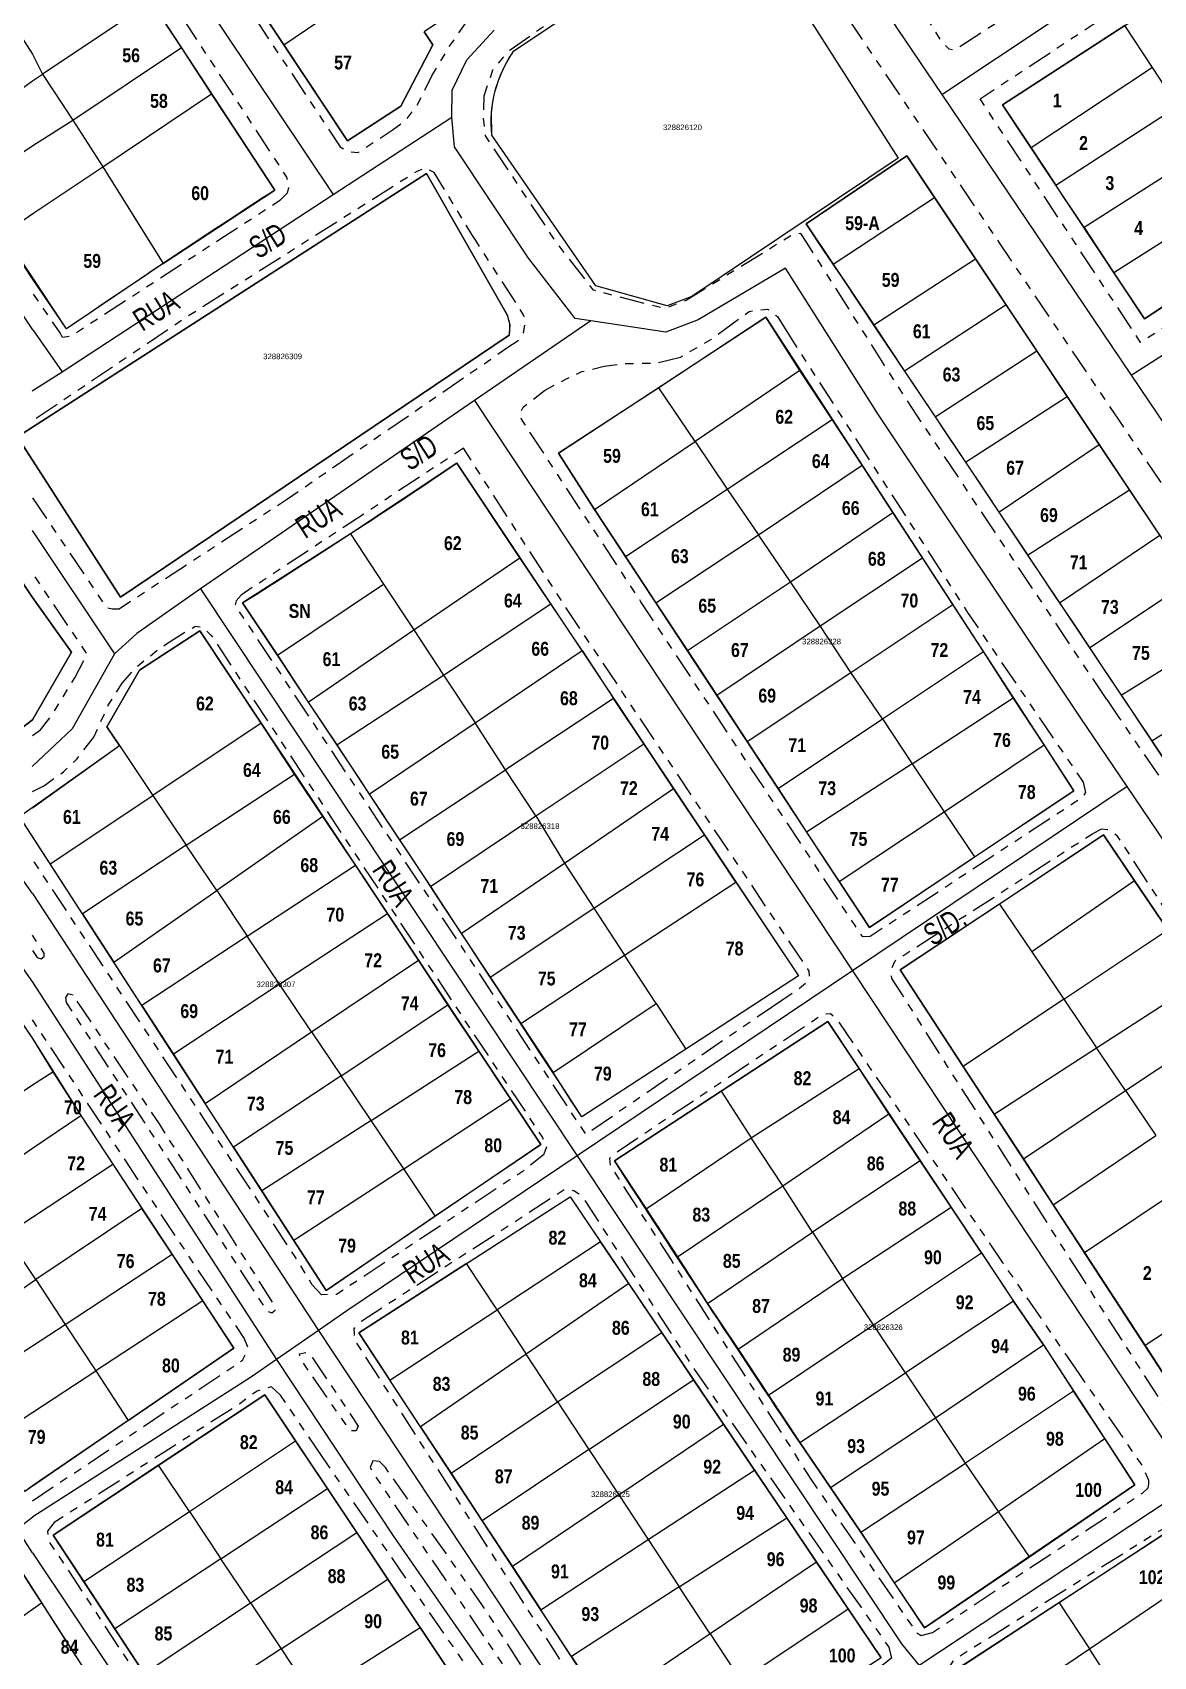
# Model space of a CAD drawing. Extents: x 205316 to 208372, y 4848714 to 4853250.
# Drawn here: x 205796.3 to 205997.7, y 4850588.1 to 4850879.9 of the extents above; entities that cross this region are included whole.
import ezdxf
from ezdxf.enums import TextEntityAlignment as Align

# ---------------------------------------------------------------- set-up
doc = ezdxf.new("R2010")
doc.units = 0
doc.header["$LTSCALE"] = 1.5
doc.header["$MEASUREMENT"] = 0
doc.linetypes.add('TRACO_25', pattern=[8, 3, -1, 1, -1, 1, -1])
for name, color, linetype in [('CD-MALHA-LOTES', 40, 'CONTINUOUS'), ('CD_TXT_QUADRA', 7, 'CONTINUOUS'), ('RU-QUADRAS', 6, 'CONTINUOUS'), ('SV-EIXO-RUA-N-PAV', 6, 'CONTINUOUS'), ('SV-RUA-NAO-PAV-S-GUIA-C-GUIA', 7, 'CONTINUOUS'), ('SV-TXT-RUA-N-PAV-S-GUIA-C-GUIA', 7, 'CONTINUOUS'), ('Th_NmrPort', 7, 'CONTINUOUS')]:
    doc.layers.add(name, color=color, linetype=linetype)
doc.styles.add('ARIAL', font='arial.ttf')
doc.styles.add('ROMANS', font='arial.ttf', dxfattribs={"height": 0.2})
doc.styles.get("Standard").update_dxf_attribs({"font": 'swisscbo.ttf'})

msp = doc.modelspace()

# ---------------------------------------------------------------- linework, layer by layer
at = {"layer": 'CD-MALHA-LOTES', "linetype": 'Continuous'}
for p, q in [((205841.44, 4850877.66), (205859.92, 4850890.18)), ((205835.87, 4850886.01), (205841.44, 4850877.66)), ((205817.57, 4850885.4), (205798.06, 4850872.4)), ((205823.02, 4850877.17), (205817.57, 4850885.4)), ((205793.27, 4850880.62), (205796.3, 4850875.99)), ((205868.19, 4850877.67), (205866.65, 4850879.99)), ((205992.5, 4850881.13), (205970.55, 4850866.89)), ((205997.48, 4850873.56), (205992.5, 4850881.13)), ((205803.54, 4850864.1), (205823.02, 4850877.17)), ((205828.44, 4850868.83), (205823.02, 4850877.17)), ((205841.44, 4850877.66), (205852.87, 4850860.39)), ((205862.44, 4850866.64), (205868.19, 4850877.67)), ((205796.3, 4850875.99), (205798.06, 4850872.4)), ((205780.38, 4850859.77), (205796.3, 4850871.17)), ((205796.3, 4850871.17), (205798.06, 4850872.4)), ((205798.06, 4850872.4), (205803.54, 4850864.1)), ((205997.48, 4850873.56), (205975.69, 4850859.14)), ((206002.05, 4850866.61), (205997.48, 4850873.56)), ((205808.94, 4850855.71), (205828.44, 4850868.83)), ((205830.99, 4850864.93), (205828.44, 4850868.83)), ((205852.87, 4850860.39), (205862.44, 4850866.64)), ((205970.55, 4850866.89), (205975.69, 4850859.14)), ((205980.12, 4850852.45), (206002.05, 4850866.61)), ((205796.35, 4850859.56), (205803.54, 4850864.1)), ((205803.54, 4850864.1), (205808.94, 4850855.71)), ((205839.79, 4850851.56), (205830.99, 4850864.93)), ((205785.36, 4850852.2), (205796.35, 4850859.56)), ((205953.32, 4850857.74), (205935.24, 4850845.5)), ((205958.34, 4850850.2), (205953.32, 4850857.74)), ((205975.69, 4850859.14), (205980.12, 4850852.45)), ((206007.16, 4850858.85), (205985.19, 4850844.82)), ((205796.34, 4850847.36), (205808.94, 4850855.71)), ((205808.94, 4850855.71), (205819.75, 4850838.35)), ((205819.75, 4850838.35), (205839.79, 4850851.56)), ((205985.19, 4850844.82), (205980.12, 4850852.45)), ((206012.51, 4850850.71), (205990.56, 4850836.71)), ((205940.1, 4850838.24), (205958.34, 4850850.2)), ((205965.67, 4850839.2), (205958.34, 4850850.2)), ((205791, 4850843.66), (205796.34, 4850847.36)), ((205935.24, 4850845.5), (205940.1, 4850838.24)), ((205985.19, 4850844.82), (205990.56, 4850836.71)), ((205796.3, 4850835.62), (205791, 4850843.66)), ((205996.06, 4850828.42), (206017.73, 4850842.78)), ((205947.4, 4850827.32), (205965.67, 4850839.2)), ((205971.18, 4850830.93), (205965.67, 4850839.2)), ((205819.75, 4850838.35), (205802.36, 4850826.6)), ((205940.1, 4850838.24), (205947.4, 4850827.32)), ((205990.56, 4850836.71), (205996.06, 4850828.42)), ((205802.36, 4850826.6), (205796.3, 4850835.62)), ((205971.18, 4850830.93), (205952.94, 4850819.03)), ((205976.69, 4850822.66), (205971.18, 4850830.93)), ((205928.01, 4850828.74), (205908.78, 4850816.04)), ((205934.13, 4850819.17), (205928.01, 4850828.74)), ((205947.4, 4850827.32), (205952.94, 4850819.03)), ((205958.44, 4850810.8), (205976.69, 4850822.66)), ((205982.16, 4850814.46), (205976.69, 4850822.66)), ((205934.13, 4850819.17), (205915.33, 4850806.37)), ((205939.94, 4850810.34), (205934.13, 4850819.17)), ((205952.94, 4850819.03), (205958.44, 4850810.8)), ((205908.78, 4850816.04), (205890.77, 4850804.28)), ((205915.33, 4850806.37), (205908.78, 4850816.04)), ((205963.87, 4850802.68), (205982.16, 4850814.46)), ((205987.88, 4850805.87), (205982.16, 4850814.46)), ((205921.06, 4850797.83), (205939.94, 4850810.34)), ((205945.3, 4850802.16), (205939.94, 4850810.34)), ((205958.44, 4850810.8), (205963.87, 4850802.68)), ((205890.77, 4850804.28), (205897.25, 4850794.19)), ((205897.25, 4850794.19), (205915.33, 4850806.37)), ((205915.33, 4850806.37), (205921.06, 4850797.83)), ((205969.87, 4850793.71), (205987.88, 4850805.87)), ((205993.33, 4850797.7), (205987.88, 4850805.87)), ((205872.52, 4850802.5), (205853.38, 4850789.81)), ((205883.83, 4850785.5), (205872.52, 4850802.5)), ((205926.69, 4850789.64), (205945.3, 4850802.16)), ((205950.84, 4850793.61), (205945.3, 4850802.16)), ((205963.87, 4850802.68), (205969.87, 4850793.71)), ((205902.81, 4850785.74), (205921.06, 4850797.83)), ((205921.06, 4850797.83), (205926.69, 4850789.64)), ((205975.04, 4850785.96), (205993.33, 4850797.7)), ((205998.77, 4850789.53), (205993.33, 4850797.7)), ((205897.25, 4850794.19), (205902.81, 4850785.74)), ((205932.44, 4850781.15), (205950.84, 4850793.61)), ((205956.14, 4850785.49), (205950.84, 4850793.61)), ((205969.87, 4850793.71), (205975.04, 4850785.96)), ((205853.38, 4850789.81), (205834.02, 4850777.39)), ((205853.38, 4850789.81), (205859.34, 4850780.78)), ((205908.27, 4850777.41), (205926.69, 4850789.64)), ((205932.44, 4850781.15), (205926.69, 4850789.64)), ((205980.78, 4850777.39), (205998.77, 4850789.53)), ((205864.78, 4850772.55), (205883.83, 4850785.5)), ((205889.4, 4850777.2), (205883.83, 4850785.5)), ((205902.81, 4850785.74), (205908.27, 4850777.41)), ((205937.76, 4850773.26), (205956.14, 4850785.49)), ((205961.61, 4850777.08), (205956.14, 4850785.49)), ((205975.04, 4850785.96), (205980.78, 4850777.39)), ((205840.32, 4850767.98), (205859.34, 4850780.78)), ((205859.34, 4850780.78), (205864.78, 4850772.55)), ((205913.93, 4850768.83), (205932.44, 4850781.15)), ((205937.76, 4850773.26), (205932.44, 4850781.15)), ((205986.15, 4850769.34), (206004.21, 4850781.37)), ((205834.02, 4850777.39), (205840.32, 4850767.98)), ((205870.14, 4850764.42), (205889.4, 4850777.2)), ((205895, 4850768.81), (205889.4, 4850777.2)), ((205908.27, 4850777.41), (205913.93, 4850768.83)), ((205943.3, 4850764.86), (205961.61, 4850777.08)), ((205967.09, 4850768.66), (205961.61, 4850777.08)), ((205980.78, 4850777.39), (205986.15, 4850769.34)), ((205826.35, 4850772.35), (205815.53, 4850765.32)), ((205837.36, 4850755.78), (205826.35, 4850772.35)), ((205845.82, 4850759.58), (205864.78, 4850772.55)), ((205864.78, 4850772.55), (205870.14, 4850764.42)), ((205919.2, 4850760.79), (205937.76, 4850773.26)), ((205943.3, 4850764.86), (205937.76, 4850773.26)), ((205991.84, 4850760.8), (206010.26, 4850772.29)), ((205875.82, 4850755.84), (205895, 4850768.81)), ((205895, 4850768.81), (205900.67, 4850760.21)), ((205913.93, 4850768.83), (205919.2, 4850760.79)), ((205986.15, 4850769.34), (205991.84, 4850760.8)), ((205840.32, 4850767.98), (205845.82, 4850759.58)), ((205948.96, 4850756.54), (205967.09, 4850768.66)), ((205972.46, 4850760.34), (205967.09, 4850768.66)), ((205815.53, 4850765.32), (205809.61, 4850755.14)), ((205850.95, 4850751.89), (205870.14, 4850764.42)), ((205870.14, 4850764.42), (205875.82, 4850755.84)), ((205924.67, 4850752.47), (205943.3, 4850764.86)), ((205948.96, 4850756.54), (205943.3, 4850764.86)), ((205997.33, 4850752.58), (206015.6, 4850764.26)), ((205900.67, 4850760.21), (205881.26, 4850747.42)), ((205906.12, 4850752.06), (205900.67, 4850760.21)), ((205919.2, 4850760.79), (205924.67, 4850752.47)), ((205954.32, 4850748.49), (205972.46, 4850760.34)), ((205978, 4850751.86), (205972.46, 4850760.34)), ((205991.84, 4850760.8), (205997.33, 4850752.58)), ((205845.82, 4850759.58), (205850.95, 4850751.89)), ((205809.61, 4850755.14), (205811.88, 4850751.76)), ((205837.36, 4850755.78), (205817.91, 4850742.77)), ((205843.35, 4850746.64), (205837.36, 4850755.78)), ((205856.77, 4850743.02), (205875.82, 4850755.84)), ((205881.26, 4850747.42), (205875.82, 4850755.84)), ((205930.23, 4850744.04), (205948.96, 4850756.54)), ((205948.96, 4850756.54), (205954.32, 4850748.49)), ((205796.27, 4850740.59), (205811.88, 4850751.76)), ((205811.88, 4850751.76), (205817.91, 4850742.77)), ((205850.95, 4850751.89), (205856.77, 4850743.02)), ((205886.69, 4850739.15), (205906.12, 4850752.06)), ((205911.41, 4850744.07), (205906.12, 4850752.06)), ((205924.67, 4850752.47), (205930.23, 4850744.04)), ((205960.07, 4850739.83), (205978, 4850751.86)), ((205983.36, 4850743.64), (205978, 4850751.86)), ((205997.33, 4850752.58), (206003.27, 4850743.66)), ((205954.32, 4850748.49), (205935.33, 4850736.22)), ((205954.32, 4850748.49), (205960.07, 4850739.83)), ((205823.89, 4850733.87), (205843.35, 4850746.64)), ((205848.46, 4850738.99), (205843.35, 4850746.64)), ((205862.2, 4850734.82), (205881.26, 4850747.42)), ((205886.69, 4850739.15), (205881.26, 4850747.42)), ((205799.43, 4850730.51), (205817.91, 4850742.77)), ((205817.91, 4850742.77), (205823.89, 4850733.87)), ((205856.77, 4850743.02), (205862.2, 4850734.82)), ((205891.82, 4850730.65), (205911.41, 4850744.07)), ((205916.99, 4850735.71), (205911.41, 4850744.07)), ((205930.23, 4850744.04), (205935.33, 4850736.22)), ((205965.48, 4850731.79), (205983.36, 4850743.64)), ((205941.2, 4850727.33), (205960.07, 4850739.83)), ((205960.07, 4850739.83), (205965.48, 4850731.79)), ((205848.46, 4850738.99), (205829.37, 4850725.71)), ((205854.3, 4850730.27), (205848.46, 4850738.99)), ((205867.78, 4850726.45), (205886.69, 4850739.15)), ((205886.69, 4850739.15), (205891.82, 4850730.65)), ((205799.43, 4850730.51), (205796.27, 4850735.41)), ((205823.89, 4850733.87), (205805.25, 4850721.54)), ((205829.37, 4850725.71), (205823.89, 4850733.87)), ((205862.2, 4850734.82), (205867.78, 4850726.45)), ((205897.09, 4850722.53), (205916.99, 4850735.71)), ((205922.6, 4850727.23), (205916.99, 4850735.71)), ((205935.33, 4850736.22), (205941.2, 4850727.33)), ((205988.7, 4850735.7), (205969.98, 4850723.28)), ((205994.27, 4850727.46), (205988.7, 4850735.7)), ((205946.62, 4850719.05), (205965.48, 4850731.79)), ((205805.25, 4850721.54), (205799.43, 4850730.51)), ((205834.87, 4850717.52), (205854.3, 4850730.27)), ((205860.04, 4850721.59), (205854.3, 4850730.27)), ((205873.31, 4850717.98), (205891.82, 4850730.65)), ((205891.82, 4850730.65), (205897.09, 4850722.53)), ((205810.91, 4850712.87), (205829.37, 4850725.71)), ((205829.37, 4850725.71), (205834.87, 4850717.52)), ((205867.78, 4850726.45), (205873.31, 4850717.98)), ((205902.6, 4850714.11), (205922.6, 4850727.23)), ((205922.6, 4850727.23), (205933.89, 4850710.38)), ((205941.2, 4850727.33), (205946.62, 4850719.05)), ((205994.27, 4850727.46), (205975.77, 4850714.72)), ((206000.21, 4850718.68), (205994.27, 4850727.46)), ((205878.5, 4850710.17), (205897.09, 4850722.53)), ((205897.09, 4850722.53), (205902.6, 4850714.11)), ((205969.98, 4850723.28), (205952.16, 4850711.45)), ((205969.98, 4850723.28), (205975.77, 4850714.72)), ((205805.25, 4850721.54), (205810.91, 4850712.87)), ((205840.68, 4850708.87), (205860.04, 4850721.59)), ((205865.6, 4850713.2), (205860.04, 4850721.59)), ((205834.87, 4850717.52), (205815.91, 4850705.05)), ((205840.68, 4850708.87), (205834.87, 4850717.52)), ((205873.31, 4850717.98), (205878.5, 4850710.17)), ((205981.53, 4850706.19), (206000.21, 4850718.68)), ((205884, 4850701.81), (205902.6, 4850714.11)), ((205908.29, 4850705.42), (205902.6, 4850714.11)), ((205975.77, 4850714.72), (205981.53, 4850706.19)), ((205815.91, 4850705.05), (205810.91, 4850712.87)), ((205846.41, 4850700.33), (205865.6, 4850713.2)), ((205870.89, 4850705.19), (205865.6, 4850713.2)), ((205933.89, 4850710.38), (205913.65, 4850697.24)), ((205952.16, 4850711.45), (205963.46, 4850694.11)), ((205840.68, 4850708.87), (205821.58, 4850696.29)), ((205846.41, 4850700.33), (205840.68, 4850708.87)), ((205878.5, 4850710.17), (205884, 4850701.81)), ((205987.43, 4850697.46), (206006.3, 4850709.68)), ((205815.91, 4850705.05), (205821.58, 4850696.29)), ((205851.73, 4850692.41), (205870.89, 4850705.19)), ((205876.44, 4850696.83), (205870.89, 4850705.19)), ((205889.82, 4850693), (205908.29, 4850705.42)), ((205908.29, 4850705.42), (205913.65, 4850697.24)), ((205981.53, 4850706.19), (205963.46, 4850694.11)), ((205981.53, 4850706.19), (205987.43, 4850697.46)), ((205884, 4850701.81), (205889.82, 4850693)), ((205939.14, 4850702.21), (205919.98, 4850689.69)), ((205944.79, 4850693.73), (205939.14, 4850702.21)), ((205992.63, 4850689.76), (206011.32, 4850702.25)), ((205794.64, 4850701.52), (205796.3, 4850699.1)), ((205796.3, 4850699.1), (205799.96, 4850693.11)), ((205827.32, 4850687.43), (205846.41, 4850700.33)), ((205846.41, 4850700.33), (205851.73, 4850692.41)), ((205821.58, 4850696.29), (205827.32, 4850687.43)), ((205857.1, 4850684.42), (205876.44, 4850696.83)), ((205882.17, 4850688.28), (205876.44, 4850696.83)), ((205913.65, 4850697.24), (205894.96, 4850685.05)), ((205969.04, 4850685.56), (205987.43, 4850697.46)), ((205992.63, 4850689.76), (205987.43, 4850697.46)), ((205796.3, 4850690.79), (205799.96, 4850693.11)), ((205799.96, 4850693.11), (205804.96, 4850685.28)), ((205894.96, 4850685.05), (205889.82, 4850693)), ((205925.39, 4850681.26), (205944.79, 4850693.73)), ((205950.14, 4850685.61), (205944.79, 4850693.73)), ((205963.46, 4850694.11), (205969.04, 4850685.56)), ((205780.45, 4850680.22), (205796.3, 4850690.79)), ((205851.73, 4850692.41), (205832.39, 4850679.59)), ((205857.1, 4850684.42), (205851.73, 4850692.41)), ((205832.39, 4850679.59), (205827.32, 4850687.43)), ((205862.96, 4850675.69), (205882.17, 4850688.28)), ((205887.62, 4850680.11), (205882.17, 4850688.28)), ((205919.98, 4850689.69), (205900.82, 4850677.17)), ((205919.98, 4850689.69), (205925.39, 4850681.26)), ((205974.29, 4850677.5), (205992.63, 4850689.76)), ((205992.63, 4850689.76), (205998.09, 4850681.69)), ((205796.3, 4850679.45), (205804.96, 4850685.28)), ((205804.96, 4850685.28), (205810.71, 4850676.53)), ((205857.1, 4850684.42), (205837.46, 4850671.74)), ((205862.96, 4850675.69), (205857.1, 4850684.42)), ((205931.08, 4850672.63), (205950.14, 4850685.61)), ((205955.76, 4850677.15), (205950.14, 4850685.61)), ((205969.04, 4850685.56), (205974.29, 4850677.5)), ((205906.51, 4850668.52), (205925.39, 4850681.26)), ((205931.08, 4850672.63), (205925.39, 4850681.26)), ((205979.66, 4850669.25), (205998.09, 4850681.69)), ((205785.88, 4850672.17), (205796.3, 4850679.45)), ((205832.39, 4850679.59), (205837.46, 4850671.74)), ((205868.61, 4850667.28), (205887.62, 4850680.11)), ((205796.3, 4850667.05), (205810.71, 4850676.53)), ((205810.71, 4850676.53), (205815.92, 4850668.61)), ((205862.96, 4850675.69), (205843.23, 4850662.84)), ((205868.61, 4850667.28), (205862.96, 4850675.69)), ((205900.82, 4850677.17), (205906.51, 4850668.52)), ((205955.76, 4850677.15), (205936.42, 4850664.32)), ((205961.29, 4850668.83), (205955.76, 4850677.15)), ((205974.29, 4850677.5), (205979.66, 4850669.25)), ((205912.16, 4850659.91), (205931.08, 4850672.63)), ((205936.42, 4850664.32), (205931.08, 4850672.63)), ((205985.26, 4850660.67), (206003.87, 4850673.13)), ((205837.46, 4850671.74), (205843.23, 4850662.84)), ((205874.25, 4850658.7), (205892.88, 4850670.67)), ((205892.88, 4850670.67), (205898.33, 4850662.6)), ((205791.5, 4850663.84), (205796.3, 4850667.05)), ((205815.92, 4850668.61), (205796.89, 4850655.83)), ((205821.36, 4850660.35), (205815.92, 4850668.61)), ((205849.04, 4850653.85), (205868.61, 4850667.28)), ((205906.51, 4850668.52), (205912.16, 4850659.91)), ((205941.79, 4850656), (205961.29, 4850668.83)), ((205966.75, 4850660.63), (205961.29, 4850668.83)), ((205979.66, 4850669.25), (205985.26, 4850660.67)), ((205796.3, 4850656.73), (205791.5, 4850663.84)), ((205917.54, 4850651.53), (205936.42, 4850664.32)), ((205936.42, 4850664.32), (205941.79, 4850656)), ((205843.23, 4850662.84), (205849.04, 4850653.85)), ((205898.33, 4850662.6), (205879.73, 4850650.39)), ((205903.39, 4850655.09), (205898.33, 4850662.6)), ((205802.16, 4850647.77), (205821.36, 4850660.35)), ((205826.85, 4850652.02), (205821.36, 4850660.35)), ((205874.25, 4850658.7), (205854.91, 4850646.27)), ((205879.73, 4850650.39), (205874.25, 4850658.7)), ((205912.16, 4850659.91), (205917.54, 4850651.53)), ((205947.34, 4850647.71), (205966.75, 4850660.63)), ((205966.75, 4850660.63), (205972.52, 4850651.94)), ((205985.26, 4850660.67), (205996.15, 4850643.95)), ((205778.23, 4850643.01), (205796.89, 4850655.83)), ((205796.89, 4850655.83), (205796.3, 4850656.73)), ((205796.89, 4850655.83), (205802.16, 4850647.77)), ((205903.39, 4850655.09), (205884.97, 4850642.41)), ((205909.31, 4850646.31), (205903.39, 4850655.09)), ((205923.02, 4850643.32), (205941.79, 4850656)), ((205947.34, 4850647.71), (205941.79, 4850656)), ((206015.12, 4850656.49), (205996.15, 4850643.95)), ((205826.85, 4850652.02), (205807.63, 4850639.43)), ((205832.45, 4850643.51), (205826.85, 4850652.02)), ((205860.49, 4850637.76), (205879.73, 4850650.39)), ((205879.73, 4850650.39), (205884.97, 4850642.41)), ((205917.54, 4850651.53), (205923.02, 4850643.32)), ((205972.52, 4850651.94), (205953.13, 4850639.06)), ((205977.88, 4850644.1), (205972.52, 4850651.94)), ((205796.3, 4850643.93), (205802.16, 4850647.77)), ((205802.16, 4850647.77), (205807.63, 4850639.43)), ((205854.91, 4850646.27), (205860.49, 4850637.76)), ((205890.61, 4850633.83), (205909.31, 4850646.31)), ((205915.04, 4850637.83), (205909.31, 4850646.31)), ((205928.49, 4850635.06), (205947.34, 4850647.71)), ((205953.13, 4850639.06), (205947.34, 4850647.71)), ((205783.19, 4850635.48), (205796.3, 4850643.93)), ((205813.47, 4850630.52), (205832.45, 4850643.51)), ((205923.02, 4850643.32), (205928.49, 4850635.06)), ((205958.5, 4850630.98), (205977.88, 4850644.1)), ((205977.88, 4850644.1), (205983.28, 4850635.76)), ((205996.15, 4850643.95), (206001.68, 4850635.47)), ((205884.97, 4850642.41), (205866.01, 4850629.36)), ((205890.61, 4850633.83), (205884.97, 4850642.41)), ((205796.31, 4850632.01), (205807.63, 4850639.43)), ((205807.63, 4850639.43), (205813.47, 4850630.52)), ((205866.01, 4850629.36), (205860.49, 4850637.76)), ((205896.24, 4850625.28), (205915.04, 4850637.83)), ((205920.41, 4850629.86), (205915.04, 4850637.83)), ((205934.1, 4850626.55), (205953.13, 4850639.06)), ((205953.13, 4850639.06), (205958.5, 4850630.98)), ((205838.03, 4850635.12), (205818.93, 4850622.45)), ((205843.54, 4850626.85), (205838.03, 4850635.12)), ((205928.49, 4850635.06), (205934.1, 4850626.55)), ((205983.28, 4850635.76), (205963.86, 4850622.82)), ((205988.94, 4850627.25), (205983.28, 4850635.76)), ((205788.76, 4850627.03), (205796.31, 4850632.01)), ((205871.46, 4850621.05), (205890.61, 4850633.83)), ((205890.61, 4850633.83), (205896.24, 4850625.28)), ((205813.47, 4850630.52), (205796.47, 4850618.88)), ((205866.01, 4850629.36), (205871.46, 4850621.05)), ((205901.58, 4850617.15), (205920.41, 4850629.86)), ((205926, 4850621.57), (205920.41, 4850629.86)), ((205939.62, 4850618.46), (205958.5, 4850630.98)), ((205963.86, 4850622.82), (205958.5, 4850630.98)), ((205824.46, 4850614.17), (205843.54, 4850626.85)), ((205849.25, 4850618.3), (205843.54, 4850626.85)), ((205934.1, 4850626.55), (205939.62, 4850618.46)), ((205969.83, 4850614.12), (205988.94, 4850627.25)), ((205994.33, 4850618.96), (205988.94, 4850627.25)), ((205896.24, 4850625.28), (205877.08, 4850612.49)), ((205896.24, 4850625.28), (205901.58, 4850617.15)), ((205818.93, 4850622.45), (205800.02, 4850609.9)), ((205824.46, 4850614.17), (205818.93, 4850622.45)), ((205871.46, 4850621.05), (205877.08, 4850612.49)), ((205906.88, 4850609.09), (205926, 4850621.57)), ((205931.77, 4850613.03), (205926, 4850621.57)), ((205945.08, 4850610.45), (205963.86, 4850622.82)), ((205969.83, 4850614.12), (205963.86, 4850622.82)), ((205796.47, 4850618.88), (205794.89, 4850617.74)), ((205830.13, 4850605.67), (205849.25, 4850618.3)), ((205854.53, 4850610.37), (205849.25, 4850618.3)), ((205901.58, 4850617.15), (205882.48, 4850604.27)), ((205901.58, 4850617.15), (205906.88, 4850609.09)), ((205939.62, 4850618.46), (205945.08, 4850610.45)), ((205975.38, 4850606), (205994.33, 4850618.96)), ((205805.5, 4850601.57), (205824.46, 4850614.17)), ((205824.46, 4850614.17), (205830.13, 4850605.67)), ((205951.06, 4850601.32), (205969.83, 4850614.12)), ((205975.38, 4850606), (205969.83, 4850614.12)), ((205877.08, 4850612.49), (205882.48, 4850604.27)), ((205912.47, 4850600.59), (205931.77, 4850613.03)), ((205937.14, 4850605.06), (205931.77, 4850613.03)), ((205800.02, 4850609.9), (205805.5, 4850601.57)), ((205835.44, 4850597.71), (205854.53, 4850610.37)), ((205860.11, 4850602), (205854.53, 4850610.37)), ((205887.58, 4850596.5), (205906.88, 4850609.09)), ((205906.88, 4850609.09), (205912.47, 4850600.59)), ((205945.08, 4850610.45), (205951.06, 4850601.32)), ((205999.34, 4850609.97), (205980.69, 4850597.76)), ((205792.5, 4850606.17), (205796.3, 4850600.19)), ((205830.13, 4850605.67), (205811.08, 4850593.08)), ((205835.44, 4850597.71), (205830.13, 4850605.67)), ((205956.52, 4850593.26), (205975.38, 4850606)), ((205882.48, 4850604.27), (205887.58, 4850596.5)), ((205937.14, 4850605.06), (205918.02, 4850592.16)), ((205942.82, 4850596.64), (205937.14, 4850605.06)), ((205796.3, 4850600.19), (205797.88, 4850597.72)), ((205805.5, 4850601.57), (205811.08, 4850593.08)), ((205840.94, 4850589.47), (205860.11, 4850602)), ((205865.93, 4850593.28), (205860.11, 4850602)), ((205912.47, 4850600.59), (205893.09, 4850588.1)), ((205918.02, 4850592.16), (205912.47, 4850600.59)), ((205951.06, 4850601.32), (205956.52, 4850593.26)), ((205986.13, 4850589.5), (206004.47, 4850601.89)), ((205776.36, 4850582.48), (205796.3, 4850596.59)), ((205796.3, 4850596.59), (205797.88, 4850597.72)), ((205797.88, 4850597.72), (205804.05, 4850588.08)), ((205816.36, 4850585.05), (205835.44, 4850597.71)), ((205835.44, 4850597.71), (205840.94, 4850589.47)), ((205923.51, 4850583.8), (205942.82, 4850596.64)), ((205948.76, 4850587.84), (205942.82, 4850596.64)), ((205980.69, 4850597.76), (205961.48, 4850585.18)), ((205980.69, 4850597.76), (205986.13, 4850589.5)), ((205893.09, 4850588.1), (205887.58, 4850596.5)), ((205811.08, 4850593.08), (205816.36, 4850585.05)), ((205846.53, 4850581.08), (205865.93, 4850593.28)), ((205871.43, 4850585.02), (205865.93, 4850593.28)), ((205918.02, 4850592.16), (205898.9, 4850579.25)), ((205918.02, 4850592.16), (205923.51, 4850583.8)), ((205840.94, 4850589.47), (205821.71, 4850576.9)), ((205840.94, 4850589.47), (205846.53, 4850581.08)), ((205893.09, 4850588.1), (205898.9, 4850579.25)), ((205967.22, 4850576.68), (205986.13, 4850589.5)), ((205991.73, 4850580.88), (205986.13, 4850589.5))]:
    msp.add_line(p, q, dxfattribs=at)
at = {"layer": 'CD-MALHA-LOTES'}
for points in [[(205917.17, 4850911.6), (205951.8, 4850857.3), (205914.75, 4850832.43), (205910.3, 4850830.74), (205897.5, 4850834.35), (205878.8, 4850861.44, -0.181744), (205882.76, 4850876.56), (205901.47, 4850889.12, 0.314554), (205900.55, 4850894.66), (205897.74, 4850898.87)], [(205867.03, 4850854.53), (205793.58, 4850807.22), (205812.08, 4850778.43), (205881.88, 4850825.5, 0.169168), (205881.56, 4850829.16)], [(205781.46, 4850800.58), (205796.29, 4850778.35), (205803.27, 4850768.54), (205796.28, 4850756.4), (205788.19, 4850750.2, -0.250901), (205784.35, 4850752.36), (205759.13, 4850790.51, -0.201803), (205759.3, 4850793.94), (205769.82, 4850800.02), (205774.81, 4850800.58)]]:
    msp.add_lwpolyline(points, format="xyb", close=True, dxfattribs=at)
at = {"layer": 'RU-QUADRAS', "linetype": 'Continuous'}
for points in [[(205791.65, 4850952.69), (205796.27, 4850955.86), (205829.08, 4850977.38), (205884.1, 4850891.82), (205866.65, 4850879.99), (205868.19, 4850877.67), (205862.44, 4850866.64), (205852.87, 4850860.39)], [(205970.55, 4850866.89), (206076.7, 4850935.75), (206101.75, 4850898.45), (205996.06, 4850828.42)], [(205867.03, 4850854.53), (205881.56, 4850829.16), (205882.03, 4850827.36), (205881.88, 4850825.5), (205812.08, 4850778.43), (205793.58, 4850807.22)], [(205890.77, 4850804.28), (205928.01, 4850828.74), (205983.36, 4850743.64), (205946.62, 4850719.05), (205897.25, 4850794.19)], [(205793.96, 4850739.02), (205811.88, 4850751.76), (205809.61, 4850755.14), (205815.53, 4850765.32), (205826.35, 4850772.35), (205887.62, 4850680.11), (205849.04, 4850653.85)], [(205952.16, 4850711.45), (205988.7, 4850735.7), (206044.83, 4850652.69), (206007.13, 4850627.11)], [(205733.86, 4850710.3), (205752.8, 4850721.22), (205757.45, 4850714.32), (205777, 4850727.2), (205796.3, 4850699.1), (205805.19, 4850684.93), (205832.45, 4850643.51), (205794.89, 4850617.74)], [(205854.91, 4850646.27), (205892.88, 4850670.67), (205948.76, 4850587.84), (205909.77, 4850562.69)], [(205800.02, 4850609.9), (205838.03, 4850635.12), (205893.74, 4850551.57), (205854.97, 4850526.28)]]:
    msp.add_lwpolyline(points, close=True, dxfattribs=at)
for points in [[(205741.52, 4850918.69), (205779.69, 4850943.74), (205796.3, 4850918.41), (205801.14, 4850910.57), (205839.79, 4850851.56, 0.005706), (205802.36, 4850826.6)], [(205910.3, 4850830.74), (205897.5, 4850834.35), (205878.8, 4850861.44), (205878.75, 4850865.42, -0.13566), (205882.76, 4850876.56), (205901.47, 4850889.12, 0.232631), (205901.42, 4850893.45), (205897.74, 4850898.87), (205917.17, 4850911.6), (205951.8, 4850857.3), (205914.75, 4850832.43)], [(205935.24, 4850845.5), (205953.32, 4850857.74), (206157.55, 4850551.22), (206180.67, 4850515.92), (206204.5, 4850480.71), (206185.01, 4850468.49), (206182.89, 4850471.28, -0.008909), (206162.32, 4850503.5), (206139.14, 4850539.24, 0.001668)], [(205834.02, 4850777.39, 0.007535), (205872.52, 4850802.5), (205933.89, 4850710.38), (205894.96, 4850685.05, 0.002167)], [(205759.13, 4850790.51), (205784.35, 4850752.36), (205785.36, 4850751.23), (205786.69, 4850750.48), (205788.19, 4850750.2), (205796.28, 4850756.4), (205803.27, 4850768.54), (205796.29, 4850778.35), (205781.46, 4850800.58), (205774.81, 4850800.58), (205769.82, 4850800.02), (205759.3, 4850793.94, 0.202387)], [(205900.82, 4850677.17), (205939.14, 4850702.21), (205972.52, 4850651.94), (205977.88, 4850644.1), (205994.33, 4850618.96), (205956.52, 4850593.26), (205945.08, 4850610.45), (205934.1, 4850626.55, -0.003779)], [(205961.41, 4850585.28), (205999.34, 4850609.97), (206004.47, 4850601.89), (206032.69, 4850560.47), (206038.16, 4850551.84), (206054.95, 4850527.47), (206017.48, 4850502.03, -0.012698), (206001.05, 4850526.61)], [(205770.81, 4850590.99), (205792.5, 4850606.17), (205825.1, 4850555.36), (205847.07, 4850520.54), (205825.38, 4850506.08, 0.005077)]]:
    msp.add_lwpolyline(points, format="xyb", close=True, dxfattribs=at)
at = {"layer": 'SV-EIXO-RUA-N-PAV', "flags": 128}
for points in [[(205796.33, 4850826.44), (205734.45, 4850919.73), (205673.47, 4851011.67), (205615.36, 4851099.27), (205613.16, 4851103.67), (205610.47, 4851109.06), (205592.16, 4851141.69)], [(205959.65, 4850868.72), (206060.37, 4850935.77)], [(205796.47, 4850931.25), (205850.28, 4850850.74)], [(205941.09, 4850896.24), (205959.65, 4850868.72), (205993.65, 4850818.3), (206010.69, 4850793.04)], [(205993.65, 4850818.3), (206095.84, 4850883.65)], [(206014.73, 4850712.19), (205992.92, 4850744.41), (205984.49, 4850756.86), (205948.24, 4850811.17), (205931.52, 4850837.51), (205915.85, 4850828.24), (205910.05, 4850826.01), (205896.59, 4850828.06), (205893.74, 4850828.49), (205885.61, 4850839), (205885.5, 4850839.16), (205872.11, 4850859.32), (205871.59, 4850864.68), (205871.68, 4850869.48), (205874.31, 4850874.93), (205879.22, 4850880.29)], [(205796.2, 4850815.5), (205801.62, 4850818.9), (205850.28, 4850850.74), (205871.59, 4850864.68)], [(205896.59, 4850828.06), (205875.7, 4850813.73), (205826.43, 4850779.93), (205815.02, 4850771.91), (205811.04, 4850768.21), (205803.38, 4850754.75), (205796.2, 4850747.98)], [(205796.33, 4850826.44), (205801.62, 4850818.9)], [(205875.7, 4850813.73), (205943.59, 4850711.26), (206004.73, 4850618.97), (206064.84, 4850528.23), (206085.51, 4850497.04), (206117.47, 4850448.8), (206118.44, 4850445.16), (206119.05, 4850442.88), (206131.84, 4850421.06), (206135.85, 4850416.11), (206138.24, 4850413.15), (206146.14, 4850401.87), (206150.65, 4850393.21), (206155.54, 4850379.67), (206159.31, 4850368.76), (206163.45, 4850360.48), (206166.22, 4850352.92), (206167.58, 4850349.19), (206169.84, 4850340.91), (206179.75, 4850326.42)], [(205796.2, 4850790.41), (205811.04, 4850768.21)], [(205826.43, 4850779.93), (205894.14, 4850678.02), (205952.39, 4850590.34), (205955.54, 4850586.49), (205958.77, 4850582.55), (206014.83, 4850495.79)], [(205992.92, 4850744.41), (205943.59, 4850711.26), (205894.14, 4850678.02), (205852.94, 4850650.34), (205847.67, 4850646.69), (205840.12, 4850641.48), (205835.61, 4850638.36), (205796.35, 4850613.21)], [(205796.3, 4850725.15), (205790.35, 4850733.5), (205784.15, 4850734.4), (205783.04, 4850728.07), (205796.29, 4850709.23)], [(205796.3, 4850725.15), (205847.67, 4850646.69), (205908.21, 4850555.24), (205968.49, 4850464.18)], [(205796.29, 4850606.72), (205793.51, 4850611.06), (205727.91, 4850712.99)], [(205796.29, 4850709.23), (205840.12, 4850641.48), (205861.05, 4850609.79), (205897.72, 4850556.95), (205901.28, 4850550.66), (205906.55, 4850541.33), (205960.76, 4850458.91)], [(206054.97, 4850652.15), (206004.73, 4850618.97), (205955.54, 4850586.49), (205908.21, 4850555.24), (205901.28, 4850550.66), (205896.28, 4850547.35), (205854.36, 4850519.8), (205828.08, 4850502.53)], [(205763.31, 4850590.25), (205793.51, 4850611.06), (205796.35, 4850613.21)], [(205796.29, 4850606.72), (205854.36, 4850519.8), (205857.49, 4850515.1), (205911.82, 4850432.46), (205915.35, 4850427.94), (205917.94, 4850424.62), (205964.57, 4850352.39), (205971.5, 4850340.89), (205976.91, 4850330.74), (205977.2, 4850328.92), (205978.1, 4850323.13), (205978.27, 4850315.01), (205974.95, 4850301.32)]]:
    msp.add_lwpolyline(points, dxfattribs=at)
at = {"layer": 'SV-RUA-NAO-PAV-S-GUIA-C-GUIA', "linetype": 'TRACO_25', "flags": 128}
for points in [[(205804.13, 4851092.74), (205824.28, 4851061.05), (205884.36, 4850971.75), (205935.78, 4850892.72), (205969.94, 4850842.06), (205991.31, 4850810.38), (206001.51, 4850795.25), (206009.3, 4850784.46), (206013.69, 4850778.04), (206019.59, 4850769.48), (206025.65, 4850760.82), (206032.67, 4850751.16), (206038.15, 4850742.11), (206044.11, 4850733.29), (206050.55, 4850724.24), (206056.13, 4850716.61), (206062.99, 4850707.46), (206066.42, 4850702.93), (206068.94, 4850698.5), (206071.72, 4850693.96), (206074.65, 4850689.48), (206077.68, 4850685.15), (206080.61, 4850680.17), (206083.67, 4850675.79), (206086.94, 4850670.89), (206089.66, 4850667.08), (206092.82, 4850662.4), (206095.95, 4850658.32), (206098.68, 4850653.39), (206101.01, 4850648.55), (206103.94, 4850644.07), (206106.77, 4850639.39), (206109.26, 4850634.01), (206111.89, 4850629.02), (206114.92, 4850623.94), (206117.65, 4850619.56), (206120.38, 4850614.53), (206123.21, 4850610.39), (206126.39, 4850605.42), (206129.62, 4850600.69), (206132.5, 4850596.05), (206135.57, 4850591.97), (206138.85, 4850587.45), (206141.98, 4850582.72), (206145.61, 4850578.29), (206148.94, 4850573.86), (206151.97, 4850569.13), (206155.05, 4850564.7), (206157.97, 4850560.42), (206160.8, 4850556.14), (206164.38, 4850551.71), (206167.51, 4850547.03), (206170.84, 4850542.1), (206174.26, 4850538.07), (206177.69, 4850533.7), (206180.72, 4850529.31), (206183.7, 4850525.08), (206186.52, 4850520.95), (206189.2, 4850516.62), (206192.38, 4850512.19), (206195.41, 4850507.81), (206198.63, 4850503.68), (206202.21, 4850499.7), (206206.48, 4850496.38), (206211, 4850493.71), (206216.31, 4850491.69), (206221.36, 4850490.93), (206226.96, 4850490.81), (206232.61, 4850490.95), (206237.75, 4850491.93), (206243.19, 4850493.47), (206248.53, 4850495.3), (206253.17, 4850497.53), (206257.09, 4850500.95), (206260.97, 4850504.83), (206265.34, 4850508.36), (206269.77, 4850511.84), (206278.88, 4850518.59), (206288.09, 4850524.15), (206297.91, 4850528.47), (206312.95, 4850538.29), (206323.64, 4850545.13), (206325.63, 4850548.41), (206325.77, 4850552.11), (206324.67, 4850556.04), (206299.62, 4850612.08), (206187.27, 4850537.71), (206154.27, 4850584.24), (206194.65, 4850610.45), (206280.85, 4850661.86), (206278.75, 4850670.24), (206243.78, 4850651.22), (206149.78, 4850591.32), (206122.15, 4850634.49), (206181.84, 4850674.32), (206234.97, 4850707.01), (206230.7, 4850717.48), (206205.9, 4850703.22), (206115.59, 4850643.95), (206088.12, 4850686.57), (206203.66, 4850762.96), (206195.25, 4850772.96), (206190.61, 4850771.83), (206184.52, 4850778.49), (206165.85, 4850804.62), (206139.93, 4850839.4), (206132.92, 4850848.3), (206117.5, 4850867.91), (206102.75, 4850881.18), (206095.31, 4850890.71), (206092.41, 4850888.81), (206054.88, 4850862.36), (206025.65, 4850843.45), (205995.35, 4850824.19), (205992.08, 4850829.16), (205983.61, 4850842), (205966.49, 4850867.95), (205994.1, 4850886.14), (206057.63, 4850928.53), (206063.91, 4850933.15), (206065.42, 4850936.7), (206065.66, 4850942.17), (206064.62, 4850946.93), (206061.73, 4850952.96), (206035.67, 4850996.01), (206032.37, 4850996.18), (206029.19, 4850994.04), (205997.08, 4850973.45), (205960.02, 4850949.18), (205928.31, 4850927.84), (205913.62, 4850950.48), (205898.88, 4850972.77), (205993.76, 4851036.42), (205997.8, 4851040.5), (205999.18, 4851044.09), (205999.25, 4851050.36), (205998.19, 4851053.6), (205968.15, 4851095.65), (205965.5, 4851096.18), (205961.93, 4851094.56), (205861.95, 4851033.13), (205860.09, 4851033.01), (205858.98, 4851033.38), (205857.87, 4851034.25), (205796.29, 4851130.61)], [(205989.25, 4850760.04), (205953.04, 4850814.29), (205935.72, 4850841.57), (205935.3, 4850842.21), (205934.33, 4850843.73), (205932.75, 4850843.49), (205930.71, 4850842.23), (205913.7, 4850831.74), (205909.87, 4850830.25), (205897.07, 4850833.55), (205890.26, 4850842.34), (205890.22, 4850842.41), (205877.66, 4850861.32), (205877.32, 4850864.48), (205877.39, 4850868.48), (205879, 4850873.18), (205882.07, 4850876.77), (205900.05, 4850889.24), (205901.26, 4850890.46), (205901.46, 4850892.44), (205892.18, 4850906.2), (205848.11, 4850972.7), (205814.33, 4851023.73), (205796.29, 4851050.99)], [(205796.29, 4850942.41), (205810.61, 4850921.09), (205848.26, 4850864.31), (205851.56, 4850859.35), (205852.92, 4850858.48), (205854.72, 4850858.29), (205860.91, 4850862.3), (205863.42, 4850864.23), (205865.3, 4850866.62), (205868.04, 4850872.11), (205871.34, 4850877.65), (205874.68, 4850882.33), (205882.54, 4850888.18), (205884.7, 4850889.56), (205886.02, 4850890.91), (205886.63, 4850892.41), (205886.39, 4850894.46), (205859.72, 4850933.65), (205830.63, 4850977.67), (205828.84, 4850978.79), (205826.73, 4850978.4), (205822.42, 4850975.58), (205796.29, 4850959.5)], [(205796.29, 4850922.1), (205822.06, 4850884.26), (205841.91, 4850853.89), (205842.3, 4850852.13), (205842.05, 4850850.98), (205840.74, 4850849.69), (205829.95, 4850842.68), (205803.18, 4850825.29), (205801.68, 4850825.1), (205801.24, 4850825.9), (205796.29, 4850833.12)], [(205796.29, 4850796.27), (205808.88, 4850777.57), (205809.67, 4850776.56), (205810.57, 4850776.31), (205811.87, 4850776.35), (205842.07, 4850796.08), (205881.69, 4850823.31), (205883.55, 4850824.55), (205884.5, 4850825.9), (205884.71, 4850827.35), (205884.57, 4850829.02), (205875.93, 4850842.47), (205875.23, 4850843.56), (205868.44, 4850854.71), (205866.88, 4850855.49), (205865.34, 4850854.92), (205845.89, 4850842.61), (205823.22, 4850828.25), (205796.29, 4850810.06)], [(205796.28, 4850753.56), (205797.74, 4850754.6), (205799.8, 4850757.24), (205803.88, 4850763.93), (205806.09, 4850768.22), (205796.29, 4850782.73)], [(205796.28, 4850743.53), (205798.45, 4850744.58), (205801.84, 4850747.06), (205804.19, 4850749.28), (205807.28, 4850753.24), (205809.88, 4850758.99), (205812.41, 4850762.98), (205814.82, 4850765.8), (205818.63, 4850768.81), (205820.38, 4850770.05), (205824.09, 4850772.39), (205825.59, 4850773.18), (205826.89, 4850773.02), (205828.33, 4850771.62), (205875.14, 4850700.52), (205887.9, 4850681.34), (205888.59, 4850679.63), (205888.09, 4850678.23), (205884.68, 4850675.5), (205850.92, 4850653.14), (205848.17, 4850653.1), (205846.53, 4850654.86), (205844.4, 4850658.47), (205796.28, 4850731.33)], [(205989.25, 4850760.04), (205991.41, 4850756.81), (206015.19, 4850722.21)], [(205796.28, 4850714.92), (205797.12, 4850713.66), (205797.81, 4850713.47), (205798.37, 4850713.84), (205798.37, 4850714.46), (205796.28, 4850717.67)], [(205796.28, 4850616.05), (205833.99, 4850641.31), (205835.05, 4850643.5), (205834.3, 4850645.31), (205825.07, 4850658.97), (205796.28, 4850702.47)]]:
    msp.add_lwpolyline(points, dxfattribs=at)
for points in [[(205996.72, 4850963), (205932.17, 4850921.64), (205959.46, 4850878.39), (205960.9, 4850876.92), (205961.9, 4850876.77), (205994.5, 4850897.85), (206053.39, 4850935.94), (206057.18, 4850940.27), (206057.35, 4850943.27), (206057.02, 4850945.53), (206056.24, 4850947.6), (206034.8, 4850984.68), (206033.31, 4850985.5), (206031.45, 4850985.11), (206029.24, 4850983.83)], [(205931.16, 4850827.08), (205964.26, 4850775.66), (205985.02, 4850745.18), (205985.46, 4850743.33), (205984.71, 4850742.28), (205983.3, 4850741.39), (205946.74, 4850717.44), (205945.44, 4850717.4), (205944.05, 4850719.4), (205905.58, 4850777.6), (205884.1, 4850810.42), (205883.81, 4850811.51), (205884.44, 4850812.55), (205888.26, 4850815.57), (205892.11, 4850817.61), (205894.96, 4850818.94), (205898.96, 4850819.93), (205902.86, 4850820.41), (205908.36, 4850820.48), (205912.71, 4850821.56), (205918.26, 4850824.79), (205925.03, 4850829.76), (205928.33, 4850830.19), (205930.12, 4850828.83)], [(205929.02, 4850704.75), (205934.42, 4850708.44), (205935.45, 4850709.3), (205935.86, 4850710.13), (205935.83, 4850711.23), (205933.89, 4850714.1), (205931.4, 4850717.82), (205891.99, 4850776.71), (205873.68, 4850805.18), (205833.76, 4850778.8), (205832.85, 4850777.75), (205832.65, 4850776.85), (205834.19, 4850774.64), (205888.79, 4850692.29), (205895.64, 4850681.9)], [(205985, 4850655.92), (205960.68, 4850694.1), (205952.55, 4850706.97), (205950.63, 4850709.88), (205950.51, 4850711.49), (205951.25, 4850713.1), (205986.69, 4850735.92), (205988.3, 4850736.79), (205988.3, 4850736.79), (205989.66, 4850736.66), (205991.02, 4850735.68), (206002.04, 4850718.77), (206039.72, 4850662.48), (206045.08, 4850655.05), (206045.83, 4850653.34), (206045.92, 4850651.49), (206044.51, 4850649.7), (206008.75, 4850626.15), (206007.55, 4850625.3), (206005.75, 4850624.91), (206004.2, 4850625.97), (206002.62, 4850628.28)], [(205803.57, 4850706.94), (205802.64, 4850707.13), (205802.19, 4850706.48), (205802.33, 4850705.58), (205838.42, 4850650.13), (205839.27, 4850649.84), (205839.87, 4850650.34), (205839.66, 4850651.37), (205819.08, 4850683.77)], [(205984.31, 4850638.91), (205970.67, 4850658.76), (205941.08, 4850702.2), (205939.62, 4850703.57), (205938.26, 4850703.45), (205901.28, 4850678.72), (205899.92, 4850677.57), (205900.07, 4850676.27), (205910.94, 4850659.4), (205936.1, 4850619.94), (205955.06, 4850592.42), (205955.91, 4850591.87), (205957.96, 4850592.41), (205983.09, 4850609.09), (205995.68, 4850617.45), (205996.68, 4850618.4), (205996.79, 4850619.08), (205996.79, 4850619.7), (205995.75, 4850622.25)], [(205950.11, 4850589.79), (205950.6, 4850587.79), (205948.34, 4850586.05), (205911.23, 4850561.06), (205909.25, 4850561.06), (205908.11, 4850561.73), (205907.04, 4850562.82), (205883.02, 4850600.03), (205854.13, 4850645.06), (205854.14, 4850646.06), (205854.09, 4850647.11), (205855.45, 4850648.41), (205891.96, 4850672.11), (205892.51, 4850672.09), (205893.5, 4850671.8), (205894.36, 4850671.3), (205895.2, 4850670.49), (205915.25, 4850639.56)], [(205846.58, 4850641.74), (205854.78, 4850629.5), (205854.41, 4850628.63), (205853.42, 4850628.63), (205851.88, 4850630.74), (205844.33, 4850641.69), (205844.27, 4850642.49), (205845.38, 4850642.74)], [(205848.45, 4850623.82), (205840.81, 4850635.07), (205839.21, 4850636.57), (205836.61, 4850635.79), (205833.51, 4850633.5), (205800.2, 4850612.19), (205799, 4850610.64), (205799.14, 4850608.89), (205800.88, 4850606.33), (205853.29, 4850526.64), (205854.94, 4850525.33), (205856.13, 4850525.18), (205858.79, 4850526.17), (205894.2, 4850549.02), (205895.91, 4850551.91), (205895.91, 4850553.97), (205894.88, 4850556.42)], [(205859.68, 4850622.06), (205858.64, 4850623.12), (205857.44, 4850623.27), (205856.95, 4850622.05), (205857.63, 4850620.81), (205897.77, 4850561.55), (205898.52, 4850561.37), (205899.38, 4850561.98), (205899.38, 4850562.91), (205877.01, 4850597.45)], [(206042, 4850549.81), (206003.79, 4850607.45), (206002.78, 4850609.07), (206002.19, 4850610.06), (206001.77, 4850610.7), (206000.82, 4850611.09), (206000.1, 4850611.19), (205999.34, 4850610.96), (205998.55, 4850610.53), (205982.74, 4850600.61), (205961.74, 4850587.43), (205960.73, 4850585.89), (205960.72, 4850584.28), (205961.82, 4850582.33), (205980.82, 4850553.38), (206001.62, 4850521.67), (206014.04, 4850503.44), (206016.17, 4850500.78), (206017.82, 4850500.42), (206020.22, 4850501.81), (206055.44, 4850526.02), (206056.79, 4850527.66), (206056.31, 4850528.84), (206055.41, 4850530.27)]]:
    msp.add_lwpolyline(points, close=True, dxfattribs=at)

# ---------------------------------------------------------------- texts
at = {"layer": 'CD_TXT_QUADRA', "color": 7, "linetype": 'Continuous', "style": 'ROMANS'}
for s, p in [('328826120', (205913.04, 4850862.83)), ('328826309', (205841.21, 4850821.68)), ('328826328', (205938.03, 4850770.46)), ('328826318', (205887.45, 4850737.29)), ('328826307', (205840.02, 4850708.86)), ('328826326', (205949.1, 4850647.26)), ('328826325', (205900.09, 4850617.25))]:
    msp.add_text(s, height=1, dxfattribs=at).set_placement(p, align=Align.MIDDLE)
at = {"layer": 'SV-TXT-RUA-N-PAV-S-GUIA-C-GUIA', "style": 'ARIAL', "width": 0.7}
for s, rotation, p in [('RUA               S/D', 32, (205816.01, 4850826.07)), ('RUA             S/D', 33, (205845.26, 4850788.81)), ('RUA', 303, (205857.18, 4850729.43)), ('RUA                                                                                               S/D.', 33, (205864.55, 4850654.91)), ('RUA', 305, (205807.06, 4850689.02)), ('RUA', 304, (205957.73, 4850684.06))]:
    msp.add_text(s, height=4, rotation=rotation, dxfattribs=at).set_placement(p)
at = {"layer": 'Th_NmrPort', "color": 1}
for s, p in [('56', (205812.41, 4850875.77)), ('57', (205850.47, 4850874.48)), ('58', (205817.4, 4850867.58)), ('1', (205979.56, 4850867.66)), ('2', (205984.29, 4850860.02)), ('3', (205989.02, 4850852.82)), ('60', (205824.8, 4850851.01)), ('59-A', (205942.28, 4850845.62)), ('4', (205994.19, 4850844.73)), ('59', (205805.41, 4850838.83)), ('59', (205948.84, 4850835.42)), ('61', (205954.43, 4850826.19)), ('63', (205959.78, 4850818.42)), ('62', (205929.72, 4850810.83)), ('65', (205965.86, 4850809.69)), ('59', (205898.78, 4850803.81)), ('64', (205936.28, 4850802.87)), ('67', (205971.2, 4850801.67)), ('61', (205905.58, 4850794.21)), ('66', (205941.67, 4850794.44)), ('69', (205977.28, 4850793.17)), ('62', (205870.19, 4850788.12)), ('63', (205910.97, 4850785.78)), ('68', (205946.35, 4850785.31)), ('71', (205982.63, 4850784.67)), ('64', (205880.97, 4850777.82)), ('65', (205915.89, 4850776.88)), ('70', (205952.21, 4850777.82)), ('73', (205988.22, 4850776.66)), ('SN', (205842.3, 4850775.94)), ('66', (205885.89, 4850769.15)), ('67', (205921.75, 4850768.92)), ('72', (205957.6, 4850768.92)), ('75', (205993.81, 4850768.4)), ('61', (205848.39, 4850767.28)), ('62', (205825.66, 4850759.31)), ('63', (205853.08, 4850759.32)), ('68', (205891.04, 4850760.26)), ('69', (205926.67, 4850760.73)), ('74', (205963.46, 4850760.49)), ('65', (205858.94, 4850750.65)), ('70', (205896.67, 4850752.29)), ('71', (205932.06, 4850751.83)), ('76', (205968.85, 4850752.76)), ('64', (205834.09, 4850747.37)), ('72', (205901.82, 4850744.1)), ('73', (205937.45, 4850744.1)), ('67', (205864.09, 4850742.23)), ('78', (205973.3, 4850743.4)), ('61', (205801.75, 4850738.94)), ('66', (205839.48, 4850738.94)), ('74', (205907.45, 4850735.9)), ('69', (205870.66, 4850734.97)), ('75', (205943.07, 4850734.97)), ('63', (205808.31, 4850729.81)), ('68', (205844.4, 4850730.28)), ('76', (205913.78, 4850727.71)), ('77', (205948.7, 4850726.77)), ('71', (205876.75, 4850726.54)), ('70', (205849.09, 4850721.38)), ('65', (205813, 4850720.68)), ('73', (205881.67, 4850718.11)), ('78', (205920.81, 4850715.3)), ('67', (205817.92, 4850712.25)), ('72', (205855.89, 4850713.18)), ('75', (205887.06, 4850709.91)), ('69', (205822.84, 4850704.05)), ('74', (205862.45, 4850705.46)), ('77', (205892.68, 4850700.78)), ('71', (205829.17, 4850695.86)), ('76', (205867.37, 4850697.03)), ('79', (205897.14, 4850692.82)), ('82', (205933.01, 4850691.99)), ('70', (205801.95, 4850686.76)), ('73', (205834.8, 4850687.43)), ('78', (205872.06, 4850688.6)), ('84', (205940.02, 4850684.99)), ('80', (205877.45, 4850679.93)), ('75', (205839.95, 4850679.47)), ('72', (205802.53, 4850676.71)), ('81', (205908.91, 4850676.46)), ('86', (205946.15, 4850676.68)), ('77', (205845.58, 4850670.57)), ('88', (205951.84, 4850668.58)), ('74', (205806.39, 4850667.63)), ('83', (205914.83, 4850667.48)), ('82', (205888.98, 4850663.34)), ('79', (205851.2, 4850661.91)), ('90', (205956.44, 4850659.82)), ('76', (205811.42, 4850659.13)), ('85', (205920.3, 4850659.17)), ('2', (205995.75, 4850656.98)), ('84', (205894.45, 4850655.68)), ('78', (205817.03, 4850652.36)), ('87', (205925.56, 4850651.07)), ('92', (205962.14, 4850651.73)), ('81', (205862.48, 4850645.4)), ('86', (205900.37, 4850647.15)), ('89', (205931.04, 4850642.32)), ('94', (205968.49, 4850643.85)), ('80', (205819.55, 4850640.38)), ('83', (205868.17, 4850637.08)), ('88', (205905.84, 4850637.96)), ('91', (205936.95, 4850634.44)), ('96', (205973.31, 4850635.31)), ('79', (205795.44, 4850627.55)), ('85', (205873.21, 4850628.33)), ('90', (205911.32, 4850630.3)), ('82', (205833.54, 4850626.6)), ('93', (205942.64, 4850625.9)), ('98', (205978.35, 4850627.22)), ('92', (205916.79, 4850622.2)), ('87', (205879.34, 4850620.45)), ('84', (205839.89, 4850618.5)), ('95', (205947.02, 4850618.24)), ('100', (205983.6, 4850618.03)), ('94', (205922.71, 4850613.88)), ('86', (205846.24, 4850610.4)), ('89', (205884.16, 4850612.13)), ('81', (205807.7, 4850609.09)), ('97', (205953.38, 4850609.49)), ('96', (205928.18, 4850605.57)), ('88', (205849.31, 4850602.53)), ('91', (205889.42, 4850603.38)), ('99', (205958.85, 4850601.39)), ('102', (205995.02, 4850602.34)), ('83', (205813.17, 4850600.99)), ('93', (205894.89, 4850595.72)), ('98', (205934.1, 4850597.25)), ('90', (205855.88, 4850594.43)), ('84', (205801.34, 4850589.85)), ('85', (205818.21, 4850592.24)), ('100', (205939.35, 4850588.28))]:
    msp.add_text(s, height=2.5, dxfattribs=at).set_placement(p, align=Align.MIDDLE_LEFT)

doc.saveas('drawing.dxf')
